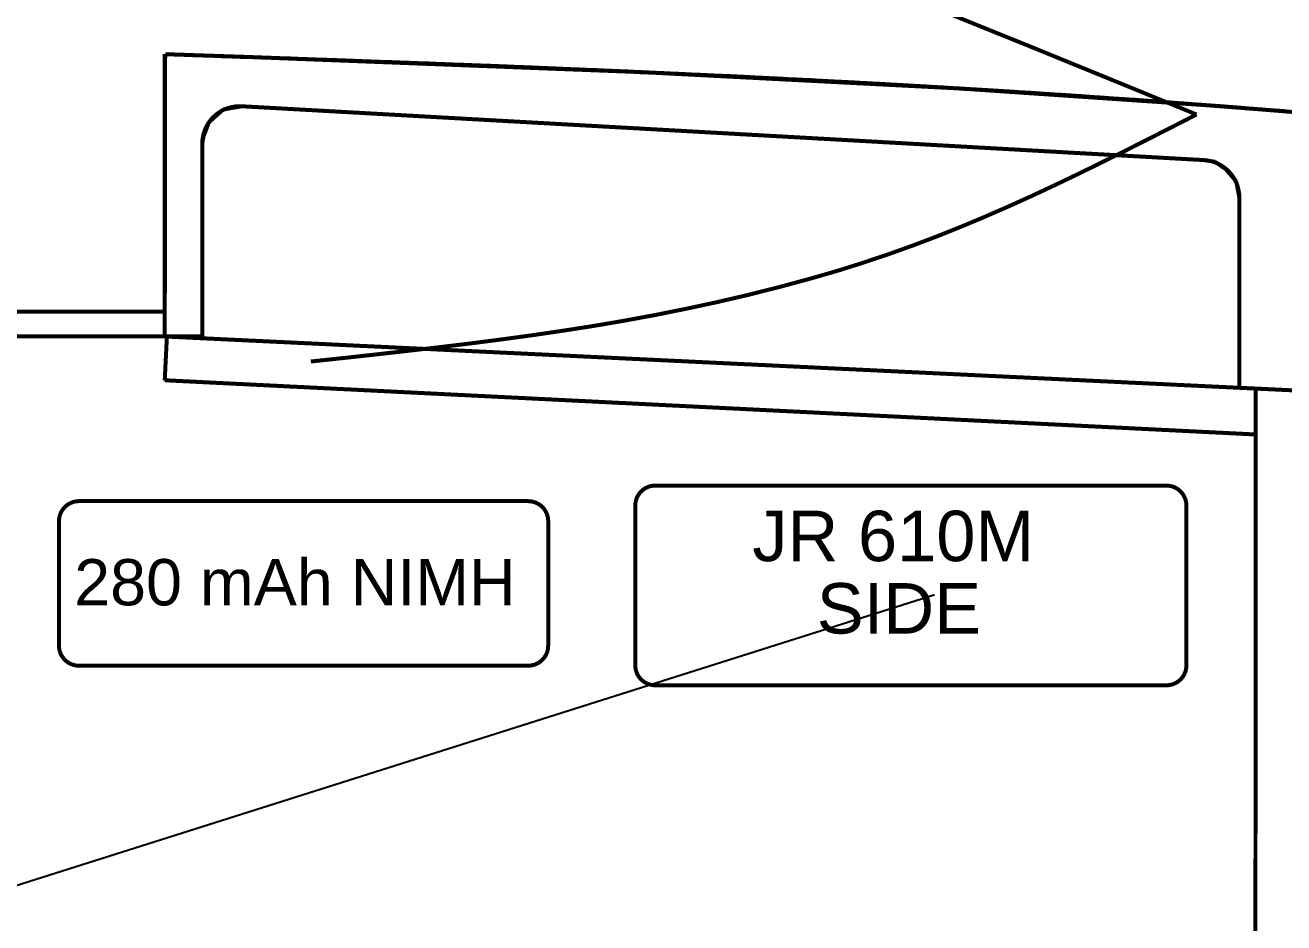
# Model space of a CAD drawing. Extents: x -1080 to 1070, y -166 to 202.
# Drawn here: x -86.6 to -7.8, y 34 to 90.2 of the extents above; entities that cross this region are included whole.
import ezdxf

# ---------------------------------------------------------------- set-up
doc = ezdxf.new("R2010")
doc.units = 0
doc.header["$MEASUREMENT"] = 0
doc.linetypes.add('DOT', pattern=[0.25, 0, -0.25])
doc.layers.add('DEFAULT', color=7, linetype='CONTINUOUS')
doc.layers.add('LINE', color=7, linetype='CONTINUOUS')
doc.styles.add('ARIAL', font='ARIAL.TTF')

# ---------------------------------------------------------------- blocks, each defined once
blk = doc.blocks.new('GROUP33')
at = {"layer": 'DEFAULT', "linetype": 'DOT', "const_width": 0.01}
blk.add_lwpolyline([(0.8085, 1.3555), (0.8086, 1.3556)], dxfattribs=at)
blk = doc.blocks.new('GROUP4')
at = {"layer": 'DEFAULT', "color": 5, "const_width": 0.01}
for points in [[(-0.5904, 0.206, 0.0981), (-0.6094, 0.2021, 0.0982), (-0.6256, 0.1913, 0.098), (-0.6364, 0.1751, 0.0983), (-0.6402, 0.156, 1.3396)], [(0.5847, 0.1561, 0.0981), (0.5808, 0.1751, 0.0982), (0.57, 0.1913, 0.098), (0.5538, 0.2021, 0.0983), (0.5347, 0.2059, 1.3396)], [(-0.6403, -0.1561, 0.0983), (-0.6365, -0.1752, 0.0982), (-0.6256, -0.1914, 0.0982), (-0.6095, -0.2022, 0.0982), (-0.5904, -0.206, 1.3422)], [(0.5348, -0.206, 0.0981), (0.5538, -0.2021, 0.0982), (0.57, -0.1913, 0.098), (0.5808, -0.1751, 0.0983), (0.5846, -0.156, 1.3396)]]:
    blk.add_lwpolyline(points, format="xyb", dxfattribs=at)
for points in [[(-0.5904, 0.206), (0.5348, 0.206)], [(-0.6403, -0.1561), (-0.6403, 0.1561)], [(0.5847, -0.1561), (0.5847, 0.1561)], [(-0.5904, -0.206), (0.5348, -0.206)]]:
    blk.add_lwpolyline(points, dxfattribs=at)
at = {"layer": 'DEFAULT', "color": 5, "style": 'ARIAL'}
blk.add_text('280 mAh NIMH', height=0.1158, dxfattribs=at).set_placement((-0.6022, -0.0549))
blk = doc.blocks.new('GROUP71')
at = {"layer": 'DEFAULT', "color": 5, "const_width": 0.01}
for points in [[(-0.6401, 0.25, 0.0981), (-0.6591, 0.2461, 0.0982), (-0.6753, 0.2353, 0.098), (-0.6861, 0.2191, 0.0982), (-0.6899, 0.2001, 1.3362)], [(0.69, 0.2001, 0.0981), (0.6861, 0.2191, 0.0982), (0.6753, 0.2353, 0.098), (0.6591, 0.2461, 0.0983), (0.64, 0.2499, 1.3396)], [(-0.69, -0.2001, 0.0983), (-0.6862, -0.2192, 0.0982), (-0.6753, -0.2354, 0.0982), (-0.6592, -0.2462, 0.0982), (-0.6401, -0.25, 1.3422)], [(0.6401, -0.25, 0.0983), (0.6592, -0.2462, 0.0982), (0.6754, -0.2353, 0.0982), (0.6862, -0.2192, 0.0982), (0.69, -0.2001, 1.3422)]]:
    blk.add_lwpolyline(points, format="xyb", dxfattribs=at)
for points in [[(-0.6401, 0.25), (0.6401, 0.25)], [(-0.69, -0.2001), (-0.69, 0.2001)], [(0.69, -0.2001), (0.69, 0.2001)], [(-0.6401, -0.25), (0.6401, -0.25)]]:
    blk.add_lwpolyline(points, dxfattribs=at)
at = {"layer": 'DEFAULT', "color": 5, "style": 'ARIAL'}
for s, p in [('JR 610M', (-0.3971, 0.0607)), ('SIDE', (-0.2356, -0.1205))]:
    blk.add_text(s, height=0.1263, dxfattribs=at).set_placement(p)
blk = doc.blocks.new('GROUP26')
at = {"layer": 'DEFAULT'}
for points, const_width in [([(2.7757, 2.6473), (2.9916, 2.6025), (3.2034, 2.5534), (3.4119, 2.5004), (3.6172, 2.4434), (3.8203, 2.3829), (4.0214, 2.3189), (4.2213, 2.252), (4.4201, 2.1818), (4.6187, 2.109), (4.8174, 2.0336), (5.017, 1.9559), (5.2176, 1.8759), (5.4202, 1.7941), (5.6249, 1.7105), (5.8326, 1.6255)], 0.01), ([(3.2492, 1.0697), (3.2492, 1.7766)], 0.01), ([(3.2492, 1.0697), (3.2502, 1.7765)], 0.01), ([(6.0563, 1.6333), (6.0533, 1.6336), (6.0503, 1.6339), (6.0473, 1.6342), (6.044, 1.6344), (6.041, 1.6347), (6.0379, 1.635), (6.0349, 1.6353), (6.0316, 1.6353), (6.0284, 1.6356), (6.0251, 1.6359), (6.0221, 1.6362), (6.0188, 1.6362), (6.0158, 1.6365), (6.0128, 1.6368), (6.0098, 1.6371), (6.0065, 1.6371), (6.0035, 1.6374), (6.0005, 1.6377), (5.9975, 1.638), (5.9942, 1.6381), (5.9912, 1.6384), (5.9879, 1.6387), (5.9849, 1.639), (5.9816, 1.639), (5.9786, 1.6393), (5.9756, 1.6396), (5.9726, 1.6399), (5.9696, 1.6399), (5.9666, 1.6402), (5.9636, 1.6405), (5.9608, 1.6408), (5.9578, 1.6408), (5.9548, 1.6411), (5.9518, 1.6414), (5.949, 1.6417), (5.9459, 1.6419), (5.9429, 1.6422), (5.9399, 1.6425), (5.9369, 1.6428), (5.9342, 1.6428), (5.9315, 1.6431), (5.9288, 1.6431), (5.9263, 1.6434), (5.9236, 1.6434), (5.9212, 1.6437), (5.9186, 1.644), (5.9162, 1.6443), (5.9135, 1.6443), (5.9111, 1.6446), (5.9084, 1.6449), (5.906, 1.6452), (5.9033, 1.6452), (5.9008, 1.6455), (5.8981, 1.6458), (5.8956, 1.6461), (5.8926, 1.6461), (5.8896, 1.6464), (5.8866, 1.6466), (5.8838, 1.6469), (5.8808, 1.6469), (5.8781, 1.6472), (5.8753, 1.6475), (5.8726, 1.6478), (5.8696, 1.6478), (5.8669, 1.6481), (5.8641, 1.6484), (5.8614, 1.6487), (5.8584, 1.6487), (5.8556, 1.649), (5.8526, 1.6493), (5.8498, 1.6496), (5.8468, 1.6496), (5.8439, 1.6499), (5.8409, 1.6499), (5.8382, 1.6502), (5.8354, 1.6502), (5.8327, 1.6505), (5.83, 1.6508), (5.8273, 1.6511), (5.8243, 1.6511), (5.8216, 1.6514), (5.8189, 1.6517), (5.8162, 1.652), (5.8132, 1.652), (5.8105, 1.6523), (5.8076, 1.6526), (5.8049, 1.6529), (5.8019, 1.6529), (5.7992, 1.6532), (5.7964, 1.6532), (5.7937, 1.6535), (5.791, 1.6535), (5.7883, 1.6538), (5.7856, 1.6541), (5.7831, 1.6544), (5.7804, 1.6544), (5.7777, 1.6547), (5.775, 1.655), (5.7723, 1.6553), (5.7695, 1.6553), (5.7668, 1.6556), (5.764, 1.6559), (5.7613, 1.6562), (5.7583, 1.6562), (5.7555, 1.6565), (5.7527, 1.6565), (5.75, 1.6568), (5.7473, 1.6568), (5.7446, 1.6571), (5.7419, 1.6574), (5.7392, 1.6577), (5.7365, 1.6577), (5.7338, 1.658), (5.7311, 1.6583), (5.7284, 1.6586), (5.7256, 1.6586), (5.7229, 1.6589), (5.7201, 1.6592), (5.7174, 1.6595), (5.7149, 1.6595), (5.7125, 1.6598), (5.7101, 1.6598), (5.7077, 1.6601), (5.7053, 1.6601), (5.7029, 1.6604), (5.7005, 1.6605), (5.6984, 1.6608), (5.696, 1.6608), (5.6936, 1.6611), (5.6912, 1.6611), (5.6891, 1.6614), (5.6867, 1.6614), (5.6843, 1.6617), (5.6819, 1.6619), (5.6796, 1.6622), (5.6766, 1.6622), (5.6737, 1.6625), (5.6707, 1.6625), (5.668, 1.6628), (5.6652, 1.6628), (5.6625, 1.6631), (5.6598, 1.6633), (5.6571, 1.6636), (5.6541, 1.6636), (5.6514, 1.6639), (5.6487, 1.6639), (5.646, 1.6642), (5.643, 1.6642), (5.6403, 1.6645), (5.6374, 1.6648), (5.6347, 1.6651), (5.6316, 1.6651), (5.6286, 1.6654), (5.6256, 1.6654), (5.6227, 1.6657), (5.6197, 1.6657), (5.617, 1.666), (5.614, 1.6663), (5.6113, 1.6666), (5.6083, 1.6666), (5.6055, 1.6669), (5.6025, 1.6672), (5.5998, 1.6675), (5.5968, 1.6675), (5.5939, 1.6678), (5.5909, 1.6681), (5.5881, 1.6684), (5.585, 1.6684), (5.582, 1.6687), (5.579, 1.6687), (5.5762, 1.669), (5.5732, 1.669), (5.5705, 1.6693), (5.5677, 1.6696), (5.565, 1.6699), (5.562, 1.6699), (5.5593, 1.6702), (5.5563, 1.6704), (5.5536, 1.6707), (5.5506, 1.6707), (5.5478, 1.671), (5.5448, 1.6713), (5.542, 1.6716), (5.5394, 1.6716), (5.537, 1.6719), (5.5346, 1.6719), (5.5322, 1.6722), (5.5298, 1.6722), (5.5274, 1.6725), (5.525, 1.6725), (5.5229, 1.6728), (5.5205, 1.6728), (5.5181, 1.6731), (5.5157, 1.6731), (5.5135, 1.6734), (5.5111, 1.6734), (5.5087, 1.6737), (5.5063, 1.6739), (5.5039, 1.6742), (5.5009, 1.6742), (5.4982, 1.6745), (5.4954, 1.6745), (5.4927, 1.6748), (5.49, 1.6748), (5.4873, 1.6751), (5.4846, 1.6751), (5.4821, 1.6754), (5.4794, 1.6754), (5.4767, 1.6757), (5.474, 1.6757), (5.4715, 1.676), (5.4687, 1.676), (5.466, 1.6763), (5.4633, 1.6766), (5.4606, 1.6769), (5.4577, 1.6769), (5.455, 1.6772), (5.4523, 1.6772), (5.4496, 1.6775), (5.4469, 1.6775), (5.4442, 1.6778), (5.4415, 1.678), (5.4391, 1.6783), (5.4364, 1.6783), (5.4337, 1.6786), (5.431, 1.6786), (5.4285, 1.6789), (5.4257, 1.6789), (5.423, 1.6792), (5.4203, 1.6795), (5.4176, 1.6798), (5.4147, 1.6798), (5.412, 1.6801), (5.4093, 1.6801), (5.4066, 1.6804), (5.4039, 1.6804), (5.4012, 1.6807), (5.3985, 1.6807), (5.3961, 1.681), (5.3934, 1.681), (5.3907, 1.6813), (5.388, 1.6813), (5.3855, 1.6816), (5.3828, 1.6816), (5.3801, 1.6819), (5.3774, 1.6822), (5.3747, 1.6825), (5.3717, 1.6825), (5.369, 1.6828), (5.3663, 1.6828), (5.3636, 1.6831), (5.3609, 1.6831), (5.3582, 1.6834), (5.3555, 1.6835), (5.3531, 1.6838), (5.3504, 1.6838), (5.3477, 1.6841), (5.345, 1.6841), (5.3425, 1.6844), (5.3397, 1.6844), (5.337, 1.6847), (5.3343, 1.6849), (5.3316, 1.6852), (5.3286, 1.6852), (5.3259, 1.6855), (5.3231, 1.6855), (5.3204, 1.6858), (5.3177, 1.6858), (5.315, 1.6861), (5.3123, 1.6861), (5.3097, 1.6864), (5.307, 1.6864), (5.3043, 1.6867), (5.3016, 1.6867), (5.2989, 1.687), (5.2961, 1.687), (5.2934, 1.6873), (5.2906, 1.6875), (5.2879, 1.6878), (5.2849, 1.6878), (5.2819, 1.6881), (5.2789, 1.6881), (5.2762, 1.6884), (5.2732, 1.6884), (5.2705, 1.6887), (5.2677, 1.6887), (5.265, 1.689), (5.262, 1.689), (5.2593, 1.6893), (5.2565, 1.6893), (5.2538, 1.6896), (5.2508, 1.6896), (5.248, 1.6899), (5.245, 1.6902), (5.2423, 1.6905), (5.2397, 1.6905), (5.2373, 1.6907), (5.2349, 1.6907), (5.2325, 1.691), (5.2301, 1.691), (5.2277, 1.6913), (5.2253, 1.6913), (5.2231, 1.6916), (5.2207, 1.6916), (5.2183, 1.6919), (5.2159, 1.6919), (5.2137, 1.6922), (5.2113, 1.6922), (5.2089, 1.6925), (5.2065, 1.6926), (5.2041, 1.6929), (5.2011, 1.6929), (5.1984, 1.6932), (5.1956, 1.6932), (5.1929, 1.6935), (5.1902, 1.6935), (5.1875, 1.6938), (5.1848, 1.6938), (5.1823, 1.6941), (5.1796, 1.6941), (5.1769, 1.6944), (5.1742, 1.6944), (5.1716, 1.6947), (5.1688, 1.6947), (5.1661, 1.695), (5.1633, 1.6951), (5.1606, 1.6954), (5.1577, 1.6954), (5.155, 1.6957), (5.1523, 1.6957), (5.1496, 1.696), (5.1469, 1.696), (5.1443, 1.6963), (5.1416, 1.6963), (5.1392, 1.6966), (5.1365, 1.6966), (5.1338, 1.6969), (5.1311, 1.6969), (5.1287, 1.6972), (5.126, 1.6972), (5.1233, 1.6975), (5.1206, 1.6975), (5.118, 1.6978), (5.1152, 1.6978), (5.1125, 1.6981), (5.1098, 1.6981), (5.1073, 1.6984), (5.1046, 1.6984), (5.1022, 1.6987), (5.0995, 1.6987), (5.0971, 1.699), (5.0944, 1.699), (5.0919, 1.6993), (5.0892, 1.6993), (5.0868, 1.6996), (5.0841, 1.6996), (5.0815, 1.6999), (5.0788, 1.6999), (5.0763, 1.7002), (5.0735, 1.7002), (5.0708, 1.7005), (5.0681, 1.7005), (5.0655, 1.7008), (5.0628, 1.7008), (5.0603, 1.7011), (5.0576, 1.7011), (5.0552, 1.7014), (5.0525, 1.7014), (5.05, 1.7017), (5.0473, 1.7017), (5.0449, 1.702), (5.0422, 1.702), (5.0395, 1.7023), (5.0368, 1.7023), (5.0343, 1.7026), (5.0319, 1.7026), (5.0297, 1.7026), (5.0273, 1.7026), (5.0252, 1.7029), (5.0228, 1.7029), (5.0207, 1.7032), (5.0186, 1.7032), (5.0165, 1.7035), (5.0141, 1.7035), (5.012, 1.7037), (5.0098, 1.7037), (5.0077, 1.704), (5.0053, 1.704), (5.0032, 1.7043), (5.0008, 1.7043), (4.9987, 1.7046), (4.9957, 1.7046), (4.993, 1.7047), (4.9902, 1.7047), (4.9875, 1.705), (4.9848, 1.705), (4.9821, 1.7053), (4.9794, 1.7053), (4.9769, 1.7056), (4.9742, 1.7056), (4.9715, 1.7059), (4.9688, 1.7059), (4.9663, 1.7062), (4.9635, 1.7062), (4.9608, 1.7065), (4.9581, 1.7065), (4.9554, 1.7068), (4.952, 1.7068), (4.9487, 1.7071), (4.9454, 1.7071), (4.9423, 1.7074), (4.939, 1.7074), (4.936, 1.7077), (4.9329, 1.7077), (4.9299, 1.708), (4.9266, 1.708), (4.9236, 1.7083), (4.9204, 1.7083), (4.9174, 1.7086), (4.9141, 1.7086), (4.911, 1.7089), (4.9077, 1.7092), (4.9046, 1.7095), (4.9021, 1.7095), (4.8997, 1.7095), (4.8973, 1.7095), (4.895, 1.7098), (4.8926, 1.7098), (4.8904, 1.7101), (4.888, 1.7101), (4.8859, 1.7104), (4.8835, 1.7104), (4.8811, 1.7106), (4.8787, 1.7106), (4.8766, 1.7109), (4.8742, 1.7109), (4.8718, 1.7112), (4.8694, 1.7112), (4.8672, 1.7115), (4.8643, 1.7115), (4.8616, 1.7115), (4.8589, 1.7115), (4.8562, 1.7118), (4.8535, 1.7118), (4.8508, 1.7121), (4.8481, 1.7121), (4.8457, 1.7124), (4.843, 1.7124), (4.8403, 1.7127), (4.8376, 1.7127), (4.8351, 1.713), (4.8324, 1.713), (4.8297, 1.7133), (4.827, 1.7133), (4.8243, 1.7136), (4.8215, 1.7136), (4.8188, 1.7136), (4.8161, 1.7136), (4.8134, 1.7139), (4.8107, 1.7139), (4.8082, 1.7142), (4.8055, 1.7142), (4.8031, 1.7145), (4.8004, 1.7145), (4.7979, 1.7148), (4.7952, 1.7148), (4.7928, 1.7151), (4.7901, 1.7151), (4.7874, 1.7154), (4.7847, 1.7154), (4.7822, 1.7157), (4.7795, 1.7157), (4.7768, 1.7157), (4.7741, 1.7157), (4.7716, 1.716), (4.7689, 1.716), (4.7665, 1.7163), (4.764, 1.7163), (4.7616, 1.7166), (4.7589, 1.7166), (4.7565, 1.7169), (4.7538, 1.7169), (4.7514, 1.7172), (4.7487, 1.7172), (4.7462, 1.7175), (4.7435, 1.7175), (4.741, 1.7178), (4.7382, 1.7178), (4.7355, 1.7178), (4.7328, 1.7178), (4.7303, 1.7181), (4.7276, 1.7181), (4.7252, 1.7184), (4.7225, 1.7184), (4.7201, 1.7187), (4.7174, 1.7187), (4.715, 1.719), (4.7123, 1.719), (4.7099, 1.7193), (4.7072, 1.7193), (4.7047, 1.7196), (4.702, 1.7196), (4.6995, 1.7199), (4.6971, 1.7199), (4.6949, 1.7199), (4.6926, 1.7199), (4.6905, 1.7202), (4.6882, 1.7202), (4.6861, 1.7205), (4.684, 1.7205), (4.6819, 1.7208), (4.6795, 1.7208), (4.6774, 1.7208), (4.6753, 1.7208), (4.6732, 1.7211), (4.6708, 1.7211), (4.6687, 1.7214), (4.6665, 1.7214), (4.6644, 1.7217), (4.6615, 1.7217), (4.6588, 1.7217), (4.6561, 1.7217), (4.6534, 1.722), (4.6507, 1.722), (4.648, 1.7222), (4.6453, 1.7222), (4.6429, 1.7225), (4.6402, 1.7225), (4.6375, 1.7225), (4.6348, 1.7225), (4.6323, 1.7228), (4.6296, 1.7228), (4.6269, 1.7231), (4.6242, 1.7231), (4.6215, 1.7234), (4.6185, 1.7234), (4.6158, 1.7235), (4.613, 1.7235), (4.6103, 1.7238), (4.6076, 1.7238), (4.6049, 1.7241), (4.6022, 1.7241), (4.5997, 1.7244), (4.597, 1.7244), (4.5943, 1.7246), (4.5916, 1.7246), (4.5889, 1.7249), (4.5861, 1.7249), (4.5834, 1.7252), (4.5806, 1.7252), (4.5779, 1.7255), (4.5749, 1.7255), (4.5721, 1.7255), (4.5693, 1.7255), (4.5666, 1.7258), (4.5639, 1.7258), (4.5612, 1.7261), (4.5585, 1.7261), (4.5559, 1.7264), (4.5532, 1.7264), (4.5505, 1.7266), (4.5478, 1.7266), (4.5451, 1.7269), (4.5423, 1.7269), (4.5396, 1.7272), (4.5368, 1.7272), (4.5341, 1.7275), (4.5312, 1.7275), (4.5285, 1.7275), (4.5258, 1.7275), (4.5231, 1.7278), (4.5204, 1.7278), (4.5177, 1.7281), (4.515, 1.7281), (4.5126, 1.7284), (4.5099, 1.7284), (4.5072, 1.7286), (4.5045, 1.7286), (4.5021, 1.7289), (4.4994, 1.7289), (4.4967, 1.7292), (4.494, 1.7292), (4.4913, 1.7295), (4.4885, 1.7295), (4.4858, 1.7295), (4.4831, 1.7295), (4.4805, 1.7298), (4.4778, 1.7298), (4.4753, 1.7301), (4.4726, 1.7301), (4.4702, 1.7304), (4.4675, 1.7304), (4.465, 1.7304), (4.4623, 1.7304), (4.4599, 1.7307), (4.4572, 1.7307), (4.4545, 1.731), (4.4518, 1.731), (4.4493, 1.7313), (4.4466, 1.7313), (4.4439, 1.7313), (4.4412, 1.7313), (4.4387, 1.7316), (4.436, 1.7316), (4.4336, 1.7319), (4.4311, 1.7319), (4.4287, 1.7322), (4.426, 1.7322), (4.4236, 1.7323), (4.4209, 1.7323), (4.4185, 1.7326), (4.4158, 1.7326), (4.4133, 1.7329), (4.4106, 1.7329), (4.4081, 1.7332), (4.4053, 1.7332), (4.4026, 1.7332), (4.3999, 1.7332), (4.3974, 1.7335), (4.3947, 1.7335), (4.3923, 1.7338), (4.3896, 1.7338), (4.3872, 1.7341), (4.3845, 1.7341), (4.3821, 1.7341), (4.3794, 1.7341), (4.377, 1.7344), (4.3743, 1.7344), (4.3717, 1.7347), (4.369, 1.7347), (4.3665, 1.735), (4.3637, 1.735), (4.361, 1.735), (4.3583, 1.735), (4.3557, 1.7353), (4.353, 1.7353), (4.3506, 1.7356), (4.3479, 1.7356), (4.3455, 1.7359), (4.3428, 1.7359), (4.3403, 1.7359), (4.3376, 1.7359), (4.3352, 1.7362), (4.3325, 1.7362), (4.3298, 1.7365), (4.3271, 1.7365), (4.3246, 1.7368), (4.3217, 1.7368), (4.319, 1.7368), (4.3163, 1.7368), (4.3136, 1.7371), (4.3109, 1.7371), (4.3082, 1.7373), (4.3055, 1.7373), (4.3031, 1.7376), (4.3004, 1.7376), (4.2977, 1.7376), (4.295, 1.7376), (4.2925, 1.7379), (4.2898, 1.7379), (4.2871, 1.7382), (4.2844, 1.7382), (4.2817, 1.7385), (4.2787, 1.7385), (4.276, 1.7385), (4.2732, 1.7385), (4.2705, 1.7388), (4.2678, 1.7388), (4.2651, 1.7391), (4.2624, 1.7391), (4.2599, 1.7394), (4.2572, 1.7394), (4.2545, 1.7395), (4.2518, 1.7395), (4.2491, 1.7398), (4.2463, 1.7398), (4.2436, 1.7401), (4.2408, 1.7401), (4.2381, 1.7404), (4.2351, 1.7404), (4.2323, 1.7404), (4.2295, 1.7404), (4.2268, 1.7407), (4.2241, 1.7407), (4.2214, 1.741), (4.2187, 1.741), (4.2161, 1.7413), (4.2134, 1.7413), (4.2107, 1.7414), (4.208, 1.7414), (4.2053, 1.7417), (4.2025, 1.7417), (4.1998, 1.742), (4.197, 1.742), (4.1943, 1.7423), (4.1919, 1.7423), (4.1895, 1.7423), (4.1871, 1.7423), (4.185, 1.7426), (4.1826, 1.7426), (4.1805, 1.7427), (4.1783, 1.7427), (4.1762, 1.743), (4.1738, 1.743), (4.1717, 1.743), (4.1695, 1.743), (4.1674, 1.7433), (4.165, 1.7433), (4.1629, 1.7435), (4.1605, 1.7435), (4.1584, 1.7438), (4.1556, 1.7438), (4.1529, 1.7438), (4.1502, 1.7438), (4.1476, 1.7441), (4.1449, 1.7441), (4.1425, 1.7442), (4.1398, 1.7442), (4.1374, 1.7445), (4.1347, 1.7445), (4.1322, 1.7445), (4.1295, 1.7445), (4.1271, 1.7448), (4.1244, 1.7448), (4.1217, 1.7451), (4.119, 1.7451), (4.1165, 1.7454), (4.1138, 1.7454), (4.1111, 1.7454), (4.1084, 1.7454), (4.1059, 1.7457), (4.1032, 1.7457), (4.1008, 1.7459), (4.0983, 1.7459), (4.0959, 1.7462), (4.0932, 1.7462), (4.0908, 1.7462), (4.0881, 1.7462), (4.0857, 1.7465), (4.083, 1.7465), (4.0805, 1.7468), (4.0778, 1.7468), (4.0753, 1.7471), (4.0725, 1.7471), (4.0698, 1.7471), (4.0671, 1.7471), (4.0646, 1.7474), (4.0619, 1.7474), (4.0595, 1.7474), (4.0568, 1.7474), (4.0544, 1.7477), (4.0517, 1.7477), (4.0492, 1.7477), (4.0465, 1.7477), (4.0441, 1.748), (4.0414, 1.748), (4.0388, 1.7483), (4.0361, 1.7483), (4.0336, 1.7486), (4.0308, 1.7486), (4.0281, 1.7486), (4.0254, 1.7486), (4.0228, 1.7489), (4.0201, 1.7489), (4.0176, 1.749), (4.0149, 1.749), (4.0125, 1.7493), (4.0098, 1.7493), (4.0073, 1.7493), (4.0046, 1.7493), (4.0022, 1.7496), (3.9995, 1.7496), (3.9968, 1.7499), (3.9941, 1.7499), (3.9916, 1.7502), (3.9887, 1.7502), (3.986, 1.7502), (3.9833, 1.7502), (3.9806, 1.7505), (3.9779, 1.7505), (3.9752, 1.7505), (3.9725, 1.7505), (3.9701, 1.7508), (3.9674, 1.7508), (3.9647, 1.7508), (3.962, 1.7508), (3.9595, 1.7511), (3.9567, 1.7511), (3.954, 1.7514), (3.9513, 1.7514), (3.9486, 1.7517), (3.9456, 1.7517), (3.9428, 1.7517), (3.94, 1.7517), (3.9373, 1.752), (3.9346, 1.752), (3.9319, 1.7522), (3.9292, 1.7522), (3.9265, 1.7525), (3.9238, 1.7525), (3.9211, 1.7526), (3.9184, 1.7526), (3.9157, 1.7529), (3.9129, 1.7529), (3.9102, 1.7532), (3.9074, 1.7532), (3.9047, 1.7535), (3.9017, 1.7535), (3.8989, 1.7535), (3.896, 1.7535), (3.8933, 1.7538), (3.8906, 1.7538), (3.8879, 1.7538), (3.8852, 1.7538), (3.8825, 1.7541), (3.8797, 1.7541), (3.877, 1.7541), (3.8743, 1.7541), (3.8716, 1.7544), (3.8686, 1.7544), (3.8659, 1.7547), (3.8631, 1.7547), (3.8604, 1.755), (3.8574, 1.755), (3.8547, 1.755), (3.852, 1.755), (3.8493, 1.7553), (3.8466, 1.7553), (3.8439, 1.7554), (3.8412, 1.7554), (3.8387, 1.7557), (3.836, 1.7557), (3.8333, 1.7557), (3.8306, 1.7557), (3.8281, 1.756), (3.8253, 1.756), (3.8226, 1.7563), (3.8199, 1.7563), (3.8172, 1.7566), (3.8144, 1.7566), (3.8117, 1.7566), (3.809, 1.7566), (3.8063, 1.7569), (3.8036, 1.7569), (3.801, 1.7569), (3.7983, 1.7569), (3.7959, 1.7572), (3.7932, 1.7572), (3.7905, 1.7572), (3.7878, 1.7572), (3.7854, 1.7575), (3.7827, 1.7575), (3.78, 1.7578), (3.7773, 1.7578), (3.7747, 1.7581), (3.7719, 1.7581), (3.7692, 1.7581), (3.7665, 1.7581), (3.7638, 1.7584), (3.7611, 1.7584), (3.7586, 1.7586), (3.7559, 1.7586), (3.7535, 1.7589), (3.7508, 1.7589), (3.7483, 1.7589), (3.7456, 1.7589), (3.7432, 1.7592), (3.7405, 1.7592), (3.7378, 1.7595), (3.7351, 1.7595), (3.7326, 1.7598), (3.7298, 1.7598), (3.7271, 1.7598), (3.7244, 1.7598), (3.7217, 1.7601), (3.719, 1.7601), (3.7164, 1.7601), (3.7137, 1.7601), (3.7113, 1.7604), (3.7086, 1.7604), (3.7059, 1.7604), (3.7032, 1.7604), (3.7008, 1.7607), (3.6981, 1.7607), (3.6954, 1.761), (3.6927, 1.761), (3.6901, 1.7613), (3.6872, 1.7613), (3.6845, 1.7613), (3.6818, 1.7613), (3.6791, 1.7616), (3.6764, 1.7616), (3.6737, 1.7617), (3.671, 1.7617), (3.6686, 1.762), (3.6659, 1.762), (3.6632, 1.762), (3.6605, 1.762), (3.6581, 1.7623), (3.6554, 1.7623), (3.6527, 1.7625), (3.65, 1.7625), (3.6474, 1.7628), (3.6444, 1.7628), (3.6417, 1.7628), (3.6389, 1.7628), (3.6362, 1.7631), (3.6335, 1.7631), (3.6308, 1.7631), (3.6281, 1.7631), (3.6255, 1.7634), (3.6228, 1.7634), (3.6201, 1.7634), (3.6174, 1.7634), (3.6147, 1.7637), (3.6119, 1.7637), (3.6092, 1.764), (3.6064, 1.764), (3.6037, 1.7643), (3.6007, 1.7643), (3.5979, 1.7643), (3.5949, 1.7643), (3.5922, 1.7646), (3.5894, 1.7646), (3.5867, 1.7648), (3.584, 1.7648), (3.5813, 1.7651), (3.5783, 1.7651), (3.5756, 1.7651), (3.5729, 1.7651), (3.5702, 1.7654), (3.5672, 1.7654), (3.5645, 1.7657), (3.5616, 1.7657), (3.5589, 1.766), (3.5559, 1.766), (3.5529, 1.766), (3.5499, 1.766), (3.5472, 1.7663), (3.5442, 1.7663), (3.5415, 1.7664), (3.5388, 1.7664), (3.5361, 1.7667), (3.5331, 1.7667), (3.5304, 1.7667), (3.5276, 1.7667), (3.5249, 1.767), (3.5219, 1.767), (3.5191, 1.7673), (3.5161, 1.7673), (3.5134, 1.7676), (3.5104, 1.7676), (3.5076, 1.7676), (3.5047, 1.7676), (3.502, 1.7679), (3.4993, 1.7679), (3.4966, 1.7679), (3.4939, 1.7679), (3.4912, 1.7682), (3.4884, 1.7682), (3.4857, 1.7682), (3.483, 1.7682), (3.4803, 1.7685), (3.4773, 1.7685), (3.4746, 1.7688), (3.4718, 1.7688), (3.4691, 1.7691), (3.4661, 1.7691), (3.4634, 1.7691), (3.4606, 1.7691), (3.4579, 1.7694), (3.4552, 1.7694), (3.4525, 1.7694), (3.4498, 1.7694), (3.4473, 1.7697), (3.4446, 1.7697), (3.4419, 1.7697), (3.4392, 1.7697), (3.4366, 1.77), (3.4338, 1.77), (3.4311, 1.7703), (3.4284, 1.7703), (3.4257, 1.7706), (3.4227, 1.7706), (3.42, 1.7706), (3.4172, 1.7706), (3.4145, 1.7709), (3.4118, 1.7709), (3.4091, 1.7709), (3.4064, 1.7709), (3.4039, 1.7712), (3.4012, 1.7712), (3.3985, 1.7712), (3.3958, 1.7712), (3.3933, 1.7715), (3.3905, 1.7715), (3.3878, 1.7718), (3.3851, 1.7718), (3.3824, 1.7721), (3.3794, 1.7721), (3.3767, 1.7721), (3.3739, 1.7721), (3.3712, 1.7724), (3.3685, 1.7724), (3.3658, 1.7724), (3.3631, 1.7724), (3.3606, 1.7727), (3.3579, 1.7727), (3.3552, 1.7727), (3.3525, 1.7727), (3.3499, 1.773), (3.3471, 1.773), (3.3444, 1.7733), (3.3416, 1.7733), (3.3389, 1.7736), (3.3359, 1.7736), (3.3331, 1.7736), (3.3303, 1.7736), (3.3276, 1.7739), (3.3249, 1.7739), (3.3222, 1.774), (3.3195, 1.774), (3.3168, 1.7743), (3.3141, 1.7743), (3.3114, 1.7743), (3.3087, 1.7743), (3.306, 1.7746), (3.3032, 1.7746), (3.3005, 1.7748), (3.2977, 1.7748), (3.295, 1.7751), (3.292, 1.7751), (3.2892, 1.7751), (3.2862, 1.7751), (3.2835, 1.7754), (3.2807, 1.7754), (3.278, 1.7754), (3.2753, 1.7754), (3.2726, 1.7757), (3.2696, 1.7757), (3.2669, 1.7757), (3.2642, 1.7757), (3.2615, 1.776), (3.2585, 1.776), (3.2558, 1.7762), (3.2529, 1.7762), (3.2502, 1.7765)], 0.01), ([(3.2502, 1.7765), (3.4691, 1.7691)], 0.01), ([(3.4691, 1.7691), (4.4493, 1.7313)], 0.01), ([(4.4493, 1.7313), (5.2423, 1.6905)], 0.01), ([(5.2423, 1.6905), (5.8956, 1.6461)], 0.01), ([(3.3955, 1.6381), (3.36, 1.6062)], 0.01), ([(3.442, 1.6461), (3.3955, 1.6381)], 0.01), ([(3.442, 1.6461), (5.8514, 1.5113)], 0.01), ([(5.8514, 1.5113), (3.442, 1.6461)], 0.01), ([(5.8956, 1.6461), (6.3783, 1.6071)], 0.01), ([(3.36, 1.6062), (3.3461, 1.5704)], 0.01), ([(3.615, 1.0071), (3.6969, 1.0158), (3.7778, 1.0247), (3.8576, 1.0337), (3.9366, 1.0429), (4.0146, 1.0523), (4.0922, 1.0623), (4.1692, 1.0728), (4.246, 1.0841), (4.3225, 1.096), (4.399, 1.1091), (4.4757, 1.1232), (4.5528, 1.1387), (4.6302, 1.1553), (4.7084, 1.1735), (4.7872, 1.1933), (4.867, 1.2149), (4.9324, 1.2338), (4.9965, 1.2539), (5.0592, 1.2749), (5.121, 1.297), (5.1816, 1.3199), (5.2416, 1.3439), (5.3009, 1.3687), (5.3598, 1.3944), (5.4182, 1.4207), (5.4766, 1.448), (5.5349, 1.4759), (5.5935, 1.5046), (5.6523, 1.5338), (5.7117, 1.5638), (5.7717, 1.5943), (5.8326, 1.6255)], 0.01), ([(3.3461, 1.5704), (3.343, 1.5525)], 0.01), ([(3.343, 1.0697), (3.343, 1.5525)], 0.01), ([(3.343, 1.5525), (3.343, 1.0697)], 0.01), ([(5.8787, 1.5071), (5.8514, 1.5113)], 0.01), ([(5.9053, 1.4892), (5.8787, 1.5071)], 0.01), ([(5.9319, 1.4585), (5.9053, 1.4892)], 0.01), ([(5.9399, 1.4177), (5.9319, 1.4585)], 0.01), ([(5.9399, 0.9413), (5.9399, 1.4177)], 0.01), ([(5.9399, 0.9413), (5.9399, 1.4177)], 0.01), ([(-0.9141, 1.1322), (3.2492, 1.1322)], 0.01), ([(3.343, 1.0697), (3.2492, 1.0697)], 0.01), ([(6.1275, 0.9323), (5.9399, 0.9413)], 0.01), ([(2.3086, -0.4851), (5.177, 0.4231)], 0.005)]:
    blk.add_lwpolyline(points, dxfattribs=dict(at, const_width=const_width))
at = {"layer": 'DEFAULT', "const_width": 0.01}
for points in [[(3.442, 1.6461, 0.0814), (3.4118, 1.6428, 0.0815), (3.3842, 1.6301, 0.0815), (3.3622, 1.6092, 0.0815), (3.3479, 1.5824, 0.0815), (3.343, 1.5524, 1.2701)], [(5.9399, 1.4177, 0.0949), (5.9332, 1.4523, 0.0948), (5.9142, 1.4821, 0.0948), (5.8856, 1.5027, 0.0948), (5.8514, 1.5113, 1.3417)]]:
    blk.add_lwpolyline(points, format="xyb", dxfattribs=at)
at = {"layer": 'DEFAULT', "linetype": 'DOT', "const_width": 0.01}
for points in [[(3.2491, 0.9601), (3.2545, 1.0695)], [(3.249, 0.9602), (3.2491, 0.9601)], [(3.2491, 0.9601), (5.9802, 0.8244)]]:
    blk.add_lwpolyline(points, dxfattribs=at)
at = {"layer": 'LINE', "const_width": 0.01}
for points in [[(-9.0435, 1.0698), (3.2492, 1.0697)], [(3.2492, 1.0697), (11.1413, 0.6929)], [(5.9799, -1.8546), (5.9806, 0.9413)]]:
    blk.add_lwpolyline(points, dxfattribs=at)
at = {"layer": 'DEFAULT', "xscale": -1, "rotation": 359.9998}
blk.add_blockref('GROUP33', (4.0569, -0.3963), dxfattribs=at)
at = {"layer": 'DEFAULT', "rotation": 359.9998}
for name, p in [('GROUP71', (5.1173, 0.4465)), ('GROUP4', (3.6246, 0.4515))]:
    blk.add_blockref(name, p, dxfattribs=at)

msp = doc.modelspace()

# ---------------------------------------------------------------- block references
at = {"layer": 'DEFAULT', "xscale": 25, "yscale": 25, "zscale": 25}
msp.add_blockref('GROUP26', (-159.13, 43.943), dxfattribs=at)

doc.saveas('drawing.dxf')
